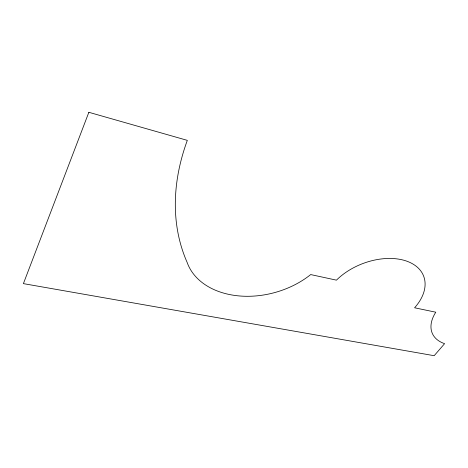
<?xml version="1.0" encoding="UTF-8"?>
<svg xmlns="http://www.w3.org/2000/svg" width="468" height="468" viewBox="0 0 468 468"><rect width="100%" height="100%" fill="white"/><g stroke="black" fill="none" stroke-linecap="round" stroke-linejoin="round"><path stroke-width="0.7" d="M88.856 112.297L23.4 283.626L434.164 355.703L444.6 343.658A46.782 27.091 -24.7 0 1 435.778 312.203L414.589 307.78A52.802 33.643 -21.2 0 0 406.686 261.138A52.802 33.643 -21.2 0 0 336.445 280.151L310.693 274.576A76.676 55.13 -15.4 0 1 187.141 262.413A262.659 186.679 -29.2 0 1 187.317 140.365L88.856 112.297"/></g></svg>
